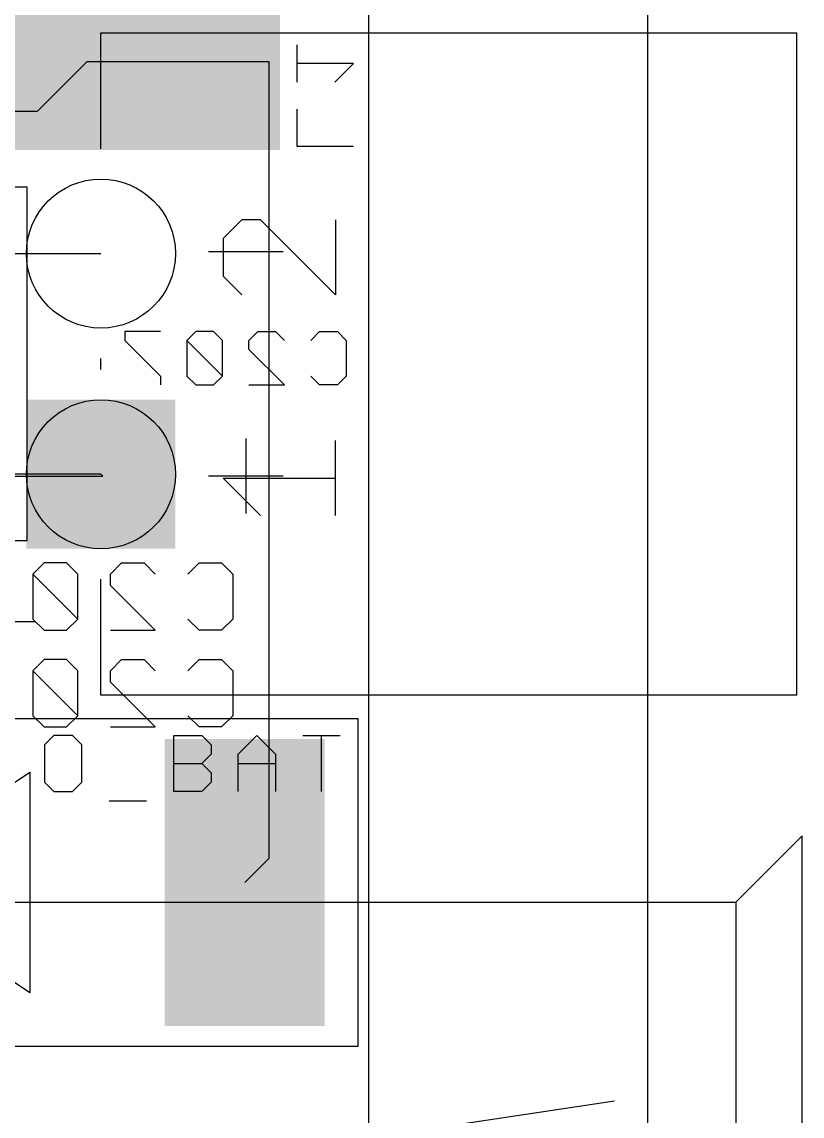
# Model space of a CAD drawing. Extents: x -61 to 136, y 23 to 123.
# Drawn here: x 112.57 to 119.63, y 79.93 to 89.84 of the extents above; entities that cross this region are included whole.
import ezdxf

# ---------------------------------------------------------------- set-up
doc = ezdxf.new("R2010")
doc.units = 0
for name, color, linetype in [('1', 14, 'CONTINUOUS'), ('16', 134, 'CONTINUOUS'), ('17', 94, 'CONTINUOUS'), ('20', 251, 'CONTINUOUS'), ('21', 251, 'CONTINUOUS'), ('22', 54, 'CONTINUOUS'), ('23', 251, 'CONTINUOUS'), ('25', 251, 'CONTINUOUS'), ('26', 54, 'CONTINUOUS'), ('3', 214, 'CONTINUOUS'), ('40', 134, 'CONTINUOUS')]:
    doc.layers.add(name, color=color, linetype=linetype)

# ---------------------------------------------------------------- blocks, each defined once
blk = doc.blocks.new('RECT')
blk.add_solid([(-0.5, -0.5), (0.5, -0.5), (-0.5, 0.5), (0.5, 0.5)])
blk = doc.blocks.new('SQUAREP')
blk.add_solid([(-0.5, -0.5), (0.5, -0.5), (-0.5, 0.5), (0.5, 0.5)])
blk = doc.blocks.new('ROUNDP')
blk.add_circle((0, 0), 0.5)

msp = doc.modelspace()

# ---------------------------------------------------------------- linework, layer by layer
at = {"layer": '1'}
msp.add_line((118.237, 40.767), (118.237, 105.537), dxfattribs=at)
at = {"layer": '16'}
for p, q in [((113.157, 89.478), (112.706, 89.027)), ((114.808, 89.478), (113.157, 89.478)), ((114.808, 82.264), (114.808, 89.478)), ((112.706, 89.027), (111.125, 89.027)), ((111.998, 87.741), (113.284, 87.741)), ((113.284, 85.741), (111.998, 85.741)), ((114.586, 82.042), (114.808, 82.264))]:
    msp.add_line(p, q, dxfattribs=at)
at = {"layer": '20'}
msp.add_line((115.71, 44.507), (115.71, 101.717), dxfattribs=at)
at = {"layer": '21'}
for p, q in [((113.284, 88.691), (113.284, 89.741)), ((113.284, 89.741), (119.584, 89.741)), ((119.584, 89.741), (119.584, 83.741)), ((114.5596, 88.0459), (114.3901, 87.8764)), ((114.7291, 88.0459), (114.5596, 88.0459)), ((115.407, 87.368), (114.7291, 88.0459)), ((115.407, 88.0459), (115.407, 87.368)), ((114.3901, 87.8764), (114.3901, 87.5375)), ((114.3901, 87.5375), (114.5596, 87.368)), ((113.284, 86.691), (113.284, 86.791)), ((115.407, 85.368), (115.407, 86.0459)), ((114.7291, 85.368), (114.3901, 85.707)), ((114.3901, 85.707), (115.407, 85.707)), ((113.284, 83.741), (113.284, 84.791)), ((119.584, 83.741), (113.284, 83.741)), ((119.634, 82.465), (119.034, 81.865)), ((119.634, 75.565), (119.634, 82.465)), ((99.834, 81.865), (119.034, 81.865)), ((119.034, 81.865), (119.034, 76.165)), ((113.934, 79.465), (117.934, 80.065))]:
    msp.add_line(p, q, dxfattribs=at)
at = {"layer": '22'}
for p, q in [((111.141, 82.042), (112.641, 83.042)), ((112.641, 83.042), (112.641, 81.042)), ((112.641, 81.042), (111.141, 82.042))]:
    msp.add_line(p, q, dxfattribs=at)
at = {"layer": '23'}
msp.add_point((113.284, 86.741), dxfattribs=at)
at = {"layer": '25'}
for p, q in [((112.1997, 84.4086), (112.6912, 84.4086)), ((112.8582, 83.3759), (112.7735, 83.2912)), ((113.0277, 83.3759), (112.8582, 83.3759)), ((113.1125, 83.2912), (113.0277, 83.3759)), ((113.9429, 82.8675), (113.9429, 83.3759)), ((113.9429, 83.3759), (114.1971, 83.3759)), ((114.1971, 83.3759), (114.2818, 83.2912)), ((114.5276, 83.2065), (114.6971, 83.3759)), ((114.6971, 83.3759), (114.8665, 83.2065)), ((115.1123, 83.3759), (115.4512, 83.3759)), ((115.2818, 82.8675), (115.2818, 83.3759)), ((112.7735, 83.2912), (112.7735, 82.9522)), ((113.1125, 82.9522), (113.1125, 83.2912)), ((114.2818, 83.2912), (114.2818, 83.2065)), ((114.2818, 83.2065), (114.1971, 83.1217)), ((114.5276, 82.8675), (114.5276, 83.2065)), ((114.8665, 83.2065), (114.8665, 82.8675)), ((113.9429, 83.1217), (114.1971, 83.1217)), ((114.1971, 83.1217), (114.2818, 83.037)), ((114.5276, 83.1217), (114.8665, 83.1217)), ((114.2818, 83.037), (114.2818, 82.9522)), ((112.7735, 82.9522), (112.8582, 82.8675)), ((113.0277, 82.8675), (113.1125, 82.9522)), ((114.2818, 82.9522), (114.1971, 82.8675)), ((112.8582, 82.8675), (113.0277, 82.8675)), ((113.3582, 82.7828), (113.6971, 82.7828)), ((114.1971, 82.8675), (113.9429, 82.8675))]:
    msp.add_line(p, q, dxfattribs=at)
at = {"layer": '26'}
for p, q in [((115.062, 89.2942), (115.062, 89.6332)), ((115.5704, 89.4637), (115.062, 89.4637)), ((115.401, 89.2942), (115.5704, 89.4637)), ((115.062, 88.7095), (115.062, 89.0485)), ((115.5704, 88.7095), (115.062, 88.7095)), ((114.935, 87.7574), (114.2571, 87.7574)), ((113.8226, 87.0335), (113.5006, 87.0335)), ((113.5006, 87.0335), (113.5006, 86.953)), ((113.5006, 86.953), (113.8226, 86.631)), ((114.1424, 87.0335), (114.0619, 86.953)), ((114.0619, 86.953), (114.0619, 86.631)), ((114.3839, 86.631), (114.0619, 86.953)), ((114.3034, 87.0335), (114.1424, 87.0335)), ((114.3839, 86.953), (114.3034, 87.0335)), ((114.3839, 86.631), (114.3839, 86.953)), ((114.6232, 86.953), (114.7037, 87.0335)), ((114.6232, 86.8725), (114.6232, 86.953)), ((114.7037, 87.0335), (114.8647, 87.0335)), ((114.8647, 87.0335), (114.9452, 86.953)), ((115.1845, 86.953), (115.265, 87.0335)), ((115.265, 87.0335), (115.426, 87.0335)), ((115.426, 87.0335), (115.5065, 86.953)), ((115.5065, 86.953), (115.5065, 86.631)), ((114.9452, 86.5505), (114.6232, 86.8725)), ((113.8226, 86.631), (113.8226, 86.5505)), ((114.0619, 86.631), (114.1424, 86.5505)), ((114.1424, 86.5505), (114.3034, 86.5505)), ((114.3034, 86.5505), (114.3839, 86.631)), ((114.6232, 86.5505), (114.9452, 86.5505)), ((115.265, 86.5505), (115.1845, 86.631)), ((115.426, 86.5505), (115.265, 86.5505)), ((115.5065, 86.631), (115.426, 86.5505)), ((114.596, 86.0644), (114.596, 85.3865)), ((114.935, 85.7254), (114.2571, 85.7254)), ((112.7695, 84.9381), (112.6678, 84.8364)), ((112.9728, 84.9381), (112.7695, 84.9381)), ((113.0745, 84.8364), (112.9728, 84.9381)), ((113.3694, 84.8364), (113.4711, 84.9381)), ((113.4711, 84.9381), (113.6745, 84.9381)), ((113.6745, 84.9381), (113.7762, 84.8364)), ((114.0711, 84.8364), (114.1727, 84.9381)), ((114.1727, 84.9381), (114.3761, 84.9381)), ((114.3761, 84.9381), (114.4778, 84.8364)), ((112.6678, 84.8364), (112.6678, 84.4297)), ((113.0745, 84.4297), (112.6678, 84.8364)), ((113.0745, 84.4297), (113.0745, 84.8364)), ((113.3694, 84.7347), (113.3694, 84.8364)), ((114.4778, 84.8364), (114.4778, 84.4297)), ((113.7762, 84.328), (113.3694, 84.7347)), ((112.6678, 84.4297), (112.7695, 84.328)), ((112.9728, 84.328), (113.0745, 84.4297)), ((114.1727, 84.328), (114.0711, 84.4297)), ((114.4778, 84.4297), (114.3761, 84.328)), ((112.7695, 84.328), (112.9728, 84.328)), ((113.3694, 84.328), (113.7762, 84.328)), ((114.3761, 84.328), (114.1727, 84.328)), ((112.7695, 84.0618), (112.6678, 83.9601)), ((112.9728, 84.0618), (112.7695, 84.0618)), ((113.0745, 83.9601), (112.9728, 84.0618)), ((113.3694, 83.9601), (113.4711, 84.0618)), ((113.4711, 84.0618), (113.6745, 84.0618)), ((113.6745, 84.0618), (113.7762, 83.9601)), ((114.0711, 83.9601), (114.1727, 84.0618)), ((114.1727, 84.0618), (114.3761, 84.0618)), ((114.3761, 84.0618), (114.4778, 83.9601)), ((112.6678, 83.9601), (112.6678, 83.5534)), ((113.0745, 83.5534), (112.6678, 83.9601)), ((113.0745, 83.5534), (113.0745, 83.9601)), ((113.3694, 83.8584), (113.3694, 83.9601)), ((114.4778, 83.9601), (114.4778, 83.5534)), ((113.7762, 83.4517), (113.3694, 83.8584)), ((112.6678, 83.5534), (112.7695, 83.4517)), ((112.9728, 83.4517), (113.0745, 83.5534)), ((114.1727, 83.4517), (114.0711, 83.5534)), ((114.4778, 83.5534), (114.3761, 83.4517)), ((112.7695, 83.4517), (112.9728, 83.4517)), ((113.3694, 83.4517), (113.7762, 83.4517)), ((114.3761, 83.4517), (114.1727, 83.4517))]:
    msp.add_line(p, q, dxfattribs=at)
at = {"layer": '3'}
for p, q in [((109.855, 85.725), (113.3, 85.725)), ((113.3, 85.725), (113.284, 85.741))]:
    msp.add_line(p, q, dxfattribs=at)
at = {"layer": '40'}
for p, q in [((112.616, 88.341), (111.158, 88.341)), ((112.616, 85.141), (112.616, 88.341)), ((111.158, 85.141), (112.616, 85.141)), ((115.614, 83.525), (108.668, 83.525)), ((115.614, 80.559), (115.614, 83.525)), ((108.668, 80.559), (115.614, 80.559))]:
    msp.add_line(p, q, dxfattribs=at)

# ---------------------------------------------------------------- block references
at = {"layer": '16', "xscale": 3.5, "yscale": 1.6, "rotation": 180}
msp.add_blockref('RECT', (113.157, 89.478), dxfattribs=at)
at = {"layer": '16', "xscale": 1.45, "yscale": 2.6}
msp.add_blockref('RECT', (114.586, 82.042), dxfattribs=at)
at = {"layer": '17', "xscale": 1.35, "yscale": 1.35, "rotation": 90}
for name, p in [('ROUNDP', (113.284, 87.741)), ('ROUNDP', (113.284, 87.741)), ('ROUNDP', (113.284, 87.741)), ('ROUNDP', (113.284, 87.741)), ('ROUNDP', (113.284, 87.741)), ('ROUNDP', (113.284, 87.741)), ('ROUNDP', (113.284, 87.741)), ('ROUNDP', (113.284, 87.741)), ('SQUAREP', (113.284, 85.741)), ('ROUNDP', (113.284, 85.741)), ('ROUNDP', (113.284, 85.741)), ('ROUNDP', (113.284, 85.741)), ('ROUNDP', (113.284, 85.741)), ('ROUNDP', (113.284, 85.741)), ('ROUNDP', (113.284, 85.741)), ('SQUAREP', (113.284, 85.741))]:
    msp.add_blockref(name, p, dxfattribs=at)

doc.saveas('drawing.dxf')
